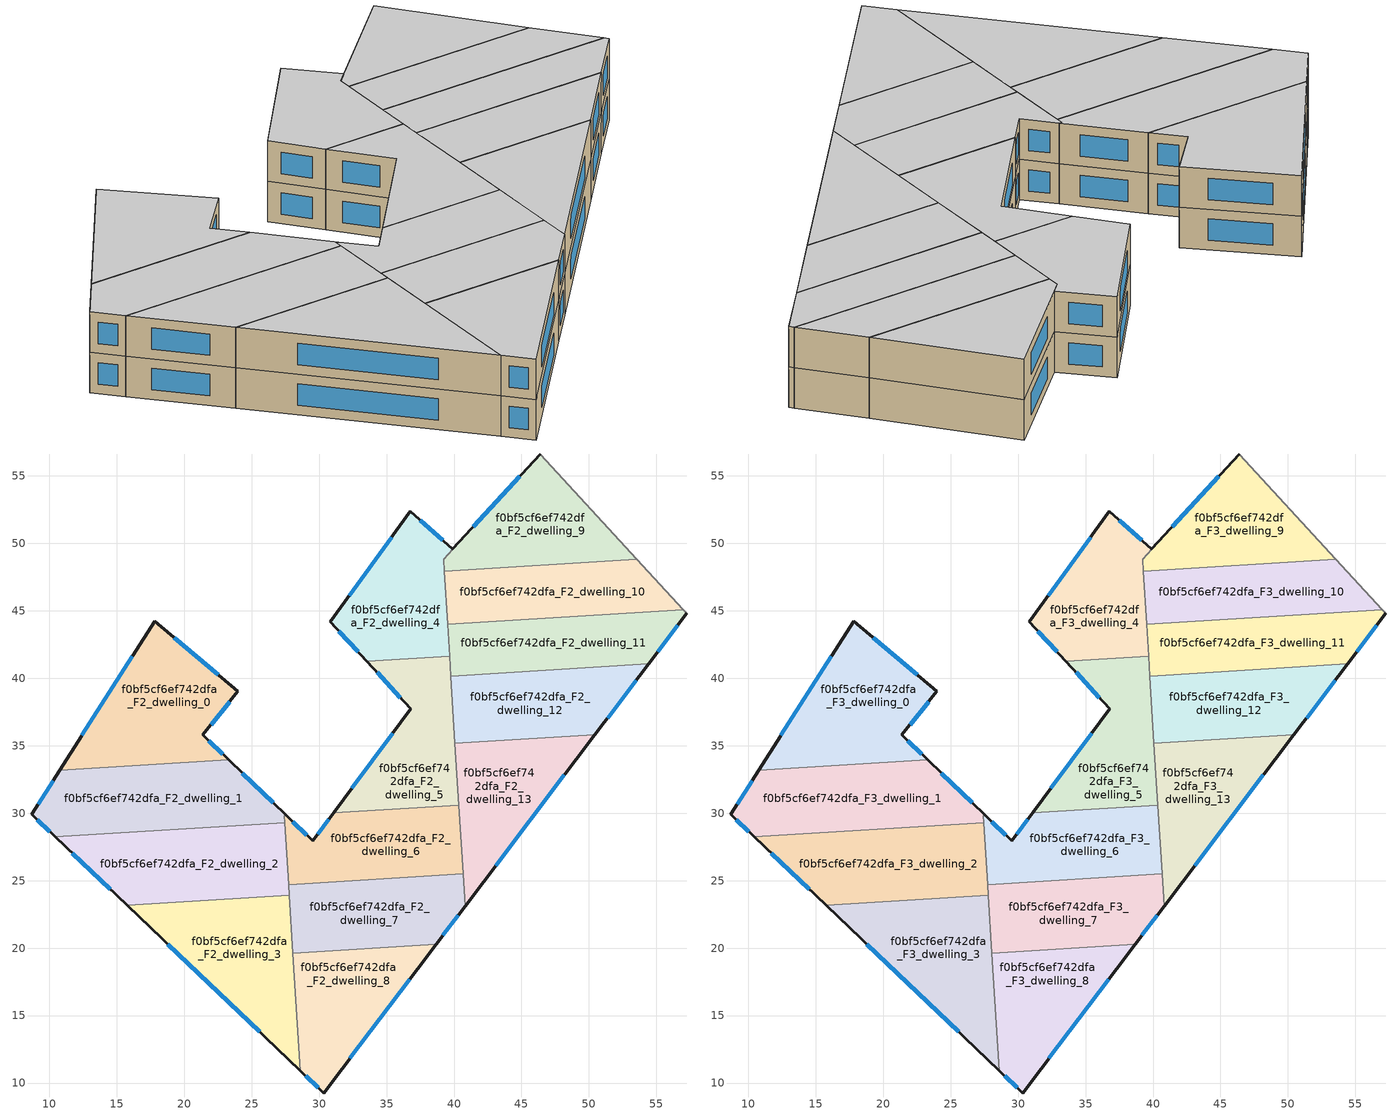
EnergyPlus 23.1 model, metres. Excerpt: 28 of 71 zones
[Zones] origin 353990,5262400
f0bf5cf6ef742dfa_F2_dwelling_0
 floor to f0bf5cf6ef742dfa_F1_dwelling_0 (EU_floor_Construction): 23.99,39.02 21.39,35.79 23.3,33.95 10.78,33.17 17.8,44.22 z6
 wall outside (EU_wall_Construction): 23.3,33.95 21.39,35.79 23.99,39.02 17.8,44.22 10.78,33.17 z6:9
 wall to f0bf5cf6ef742dfa_F2_dwelling_1 (EU_wall_Construction): 10.78,33.17 23.3,33.95 z6:9
 window (EU_Window_Construction): 22.85,34.38 21.84,35.36 / 16.15,41.63 12.43,35.77 / 22.54,40.24 19.26,43 / 22,36.55 23.38,38.26 z6.7:8.3
f0bf5cf6ef742dfa_F2_dwelling_1
 floor to f0bf5cf6ef742dfa_F1_dwelling_1 (EU_floor_Construction): 27.6,29.81 27.43,29.8 27.46,29.3 10.45,28.24 8.7,29.91 10.78,33.17 23.3,33.95 z6
 wall outside (EU_wall_Construction): 10.78,33.17 8.7,29.91 10.45,28.24 / 27.6,29.81 23.3,33.95 z6:9
 wall to f0bf5cf6ef742dfa_F2_dwelling_6 (EU_wall_Construction): 27.46,29.3 27.43,29.8 27.6,29.81 z6:9
 wall to f0bf5cf6ef742dfa_F2_dwelling_2 (EU_wall_Construction): 10.45,28.24 27.46,29.3 z6:9
 window (EU_Window_Construction): 9.11,29.51 10.04,28.63 / 10.29,32.4 9.19,30.67 / 26.59,30.78 24.31,32.98 z6.7:8.3
f0bf5cf6ef742dfa_F2_dwelling_10
 floor to f0bf5cf6ef742dfa_F1_dwelling_10 (EU_floor_Construction): 53.56,48.83 57,45.09 39.52,44 39.28,47.94 z6
 wall to f0bf5cf6ef742dfa_F2_dwelling_9 (EU_wall_Construction): 53.56,48.83 39.28,47.94 z6:9
 wall adiabatic (EU_wall_Construction): 57,45.09 53.56,48.83 z6:9
 wall to f0bf5cf6ef742dfa_F2_dwelling_11 (EU_wall_Construction): 39.52,44 57,45.09 z6:9
 wall to f0bf5cf6ef742dfa_F2_dwelling_4 (EU_wall_Construction): 39.28,47.94 39.52,44 z6:9
f0bf5cf6ef742dfa_F2_dwelling_11
 floor to f0bf5cf6ef742dfa_F1_dwelling_11 (EU_floor_Construction): 57,45.09 57.25,44.81 54.43,41.08 39.76,40.17 39.52,44 z6
 wall outside (EU_wall_Construction): 54.43,41.08 57.25,44.81 z6:9
 wall adiabatic (EU_wall_Construction): 57.25,44.81 57,45.09 z6:9
 wall to f0bf5cf6ef742dfa_F2_dwelling_12 (EU_wall_Construction): 39.76,40.17 54.43,41.08 z6:9
 wall to f0bf5cf6ef742dfa_F2_dwelling_5 (EU_wall_Construction): 39.67,41.65 39.76,40.17 z6:9
 wall to f0bf5cf6ef742dfa_F2_dwelling_4 (EU_wall_Construction): 39.52,44 39.67,41.65 z6:9
 window (EU_Window_Construction): 55.09,41.95 56.59,43.93 z6.7:8.3
f0bf5cf6ef742dfa_F2_dwelling_12
 floor to f0bf5cf6ef742dfa_F1_dwelling_12 (EU_floor_Construction): 54.43,41.08 50.44,35.82 40.07,35.17 39.76,40.17 z6
 wall outside (EU_wall_Construction): 50.44,35.82 54.43,41.08 z6:9
 wall to f0bf5cf6ef742dfa_F2_dwelling_13 (EU_wall_Construction): 40.07,35.17 50.44,35.82 z6:9
 wall to f0bf5cf6ef742dfa_F2_dwelling_5 (EU_wall_Construction): 39.76,40.17 40.07,35.17 z6:9
 window (EU_Window_Construction): 51.38,37.05 53.49,39.84 z6.7:8.3
f0bf5cf6ef742dfa_F2_dwelling_13
 floor to f0bf5cf6ef742dfa_F1_dwelling_13 (EU_floor_Construction): 50.44,35.82 40.82,23.11 40.07,35.17 z6
 wall outside (EU_wall_Construction): 40.82,23.11 50.44,35.82 z6:9
 wall to f0bf5cf6ef742dfa_F2_dwelling_6 (EU_wall_Construction): 40.36,30.6 40.67,25.5 z6:9
 wall to f0bf5cf6ef742dfa_F2_dwelling_7 (EU_wall_Construction): 40.67,25.5 40.82,23.11 z6:9
 wall to f0bf5cf6ef742dfa_F2_dwelling_5 (EU_wall_Construction): 40.07,35.17 40.36,30.6 z6:9
 window (EU_Window_Construction): 43.08,26.1 48.18,32.83 z6.7:8.3
f0bf5cf6ef742dfa_F2_dwelling_2
 floor to f0bf5cf6ef742dfa_F1_dwelling_2 (EU_floor_Construction): 27.46,29.3 27.79,23.91 15.76,23.16 10.45,28.24 z6
 wall outside (EU_wall_Construction): 10.45,28.24 15.76,23.16 z6:9
 wall to f0bf5cf6ef742dfa_F2_dwelling_3 (EU_wall_Construction): 15.76,23.16 27.79,23.91 z6:9
 wall to f0bf5cf6ef742dfa_F2_dwelling_7 (EU_wall_Construction): 27.79,23.91 27.74,24.69 z6:9
 wall to f0bf5cf6ef742dfa_F2_dwelling_6 (EU_wall_Construction): 27.74,24.69 27.46,29.3 z6:9
 window (EU_Window_Construction): 11.7,27.05 14.52,24.36 z6.7:8.3
f0bf5cf6ef742dfa_F2_dwelling_3
 floor to f0bf5cf6ef742dfa_F1_dwelling_3 (EU_floor_Construction): 27.79,23.91 28.6,10.91 15.76,23.16 z6
 wall outside (EU_wall_Construction): 15.76,23.16 28.6,10.91 z6:9
 wall to f0bf5cf6ef742dfa_F2_dwelling_8 (EU_wall_Construction): 28.6,10.91 28.06,19.62 z6:9
 wall to f0bf5cf6ef742dfa_F2_dwelling_7 (EU_wall_Construction): 28.06,19.62 27.79,23.91 z6:9
 window (EU_Window_Construction): 18.78,20.29 25.59,13.79 z6.7:8.3
f0bf5cf6ef742dfa_F2_dwelling_4
 floor to f0bf5cf6ef742dfa_F1_dwelling_4 (EU_floor_Construction): 39.91,49.58 39.22,48.83 39.67,41.65 33.53,41.26 30.83,44.19 36.77,52.37 z6
 wall outside (EU_wall_Construction): 39.91,49.58 36.77,52.37 30.83,44.19 33.53,41.26 z6:9
 wall to f0bf5cf6ef742dfa_F2_dwelling_5 (EU_wall_Construction): 33.53,41.26 39.67,41.65 z6:9
 wall to f0bf5cf6ef742dfa_F2_dwelling_9 (EU_wall_Construction): 39.22,48.83 39.91,49.58 / 39.28,47.94 39.23,48.83 z6:9
 window (EU_Window_Construction): 31.47,43.5 32.9,41.95 / 35.38,50.45 32.23,46.11 / 39.17,50.23 37.51,51.71 z6.7:8.3
f0bf5cf6ef742dfa_F2_dwelling_5
 floor to f0bf5cf6ef742dfa_F1_dwelling_5 (EU_floor_Construction): 39.67,41.65 40.35,30.6 31.09,30.03 36.79,37.73 33.53,41.26 z6
 wall outside (EU_wall_Construction): 33.53,41.26 36.79,37.73 31.09,30.03 z6:9
 wall to f0bf5cf6ef742dfa_F2_dwelling_6 (EU_wall_Construction): 31.09,30.03 40.35,30.6 z6:9
 window (EU_Window_Construction): 35.45,35.92 32.43,31.84 / 34.3,40.44 36.03,38.56 z6.7:8.3
f0bf5cf6ef742dfa_F2_dwelling_6
 floor to f0bf5cf6ef742dfa_F1_dwelling_6 (EU_floor_Construction): 40.35,30.6 40.67,25.5 27.74,24.69 27.43,29.8 27.6,29.81 29.54,27.94 31.09,30.03 z6
 wall outside (EU_wall_Construction): 31.09,30.03 29.54,27.94 27.6,29.81 z6:9
 wall to f0bf5cf6ef742dfa_F2_dwelling_7 (EU_wall_Construction): 27.74,24.69 40.67,25.5 z6:9
 window (EU_Window_Construction): 30.73,29.54 29.91,28.43 / 29.09,28.38 28.06,29.37 z6.7:8.3
f0bf5cf6ef742dfa_F2_dwelling_7
 floor to f0bf5cf6ef742dfa_F1_dwelling_7 (EU_floor_Construction): 40.67,25.5 40.82,23.11 38.67,20.28 28.06,19.62 27.74,24.69 z6
 wall outside (EU_wall_Construction): 38.67,20.28 40.82,23.11 z6:9
 wall to f0bf5cf6ef742dfa_F2_dwelling_8 (EU_wall_Construction): 28.06,19.62 38.67,20.28 z6:9
 window (EU_Window_Construction): 39.18,20.94 40.32,22.45 z6.7:8.3
f0bf5cf6ef742dfa_F2_dwelling_8
 floor to f0bf5cf6ef742dfa_F1_dwelling_8 (EU_floor_Construction): 38.67,20.28 30.33,9.26 28.6,10.91 28.06,19.62 z6
 wall outside (EU_wall_Construction): 28.6,10.91 30.33,9.26 38.67,20.28 z6:9
 window (EU_Window_Construction): 29.01,10.53 29.92,9.65 / 32.29,11.85 36.71,17.69 z6.7:8.3
f0bf5cf6ef742dfa_F2_dwelling_9
 floor to f0bf5cf6ef742dfa_F1_dwelling_9 (EU_floor_Construction): 46.4,56.62 53.56,48.83 39.28,47.94 39.22,48.83 39.91,49.58 z6
 wall outside (EU_wall_Construction): 46.4,56.62 39.91,49.58 z6:9
 wall adiabatic (EU_wall_Construction): 53.56,48.83 46.4,56.62 z6:9
 window (EU_Window_Construction): 44.88,54.97 41.43,51.23 z6.7:8.3
f0bf5cf6ef742dfa_F3_dwelling_0
 floor to f0bf5cf6ef742dfa_F2_dwelling_0 (EU_floor_Construction): 23.99,39.02 21.39,35.79 23.3,33.95 10.78,33.17 17.8,44.22 z9
 wall outside (EU_wall_Construction): 23.3,33.95 21.39,35.79 23.99,39.02 17.8,44.22 10.78,33.17 z9:12
 wall to f0bf5cf6ef742dfa_F3_dwelling_1 (EU_wall_Construction): 10.78,33.17 23.3,33.95 z9:12
 window (EU_Window_Construction): 22.85,34.38 21.84,35.36 / 16.15,41.63 12.43,35.77 / 22.54,40.24 19.26,43 / 22,36.55 23.38,38.26 z9.7:11.3
 ceiling to f0bf5cf6ef742dfa_F4_dwelling_0 (EU_floor_Construction): 23.3,33.95 21.39,35.79 23.99,39.02 17.8,44.22 10.78,33.17 z12
f0bf5cf6ef742dfa_F3_dwelling_1
 floor to f0bf5cf6ef742dfa_F2_dwelling_1 (EU_floor_Construction): 27.6,29.81 27.43,29.8 27.46,29.3 10.45,28.24 8.7,29.91 10.78,33.17 23.3,33.95 z9
 wall outside (EU_wall_Construction): 10.78,33.17 8.7,29.91 10.45,28.24 / 27.6,29.81 23.3,33.95 z9:12
 wall to f0bf5cf6ef742dfa_F3_dwelling_6 (EU_wall_Construction): 27.46,29.3 27.43,29.8 27.6,29.81 z9:12
 wall to f0bf5cf6ef742dfa_F3_dwelling_2 (EU_wall_Construction): 10.45,28.24 27.46,29.3 z9:12
 window (EU_Window_Construction): 9.11,29.51 10.04,28.63 / 10.29,32.4 9.19,30.67 / 26.59,30.78 24.31,32.98 z9.7:11.3
 ceiling to f0bf5cf6ef742dfa_F4_dwelling_1 (EU_floor_Construction): 27.46,29.3 27.43,29.8 27.6,29.81 23.3,33.95 10.78,33.17 8.7,29.91 10.45,28.24 z12
f0bf5cf6ef742dfa_F3_dwelling_10
 floor to f0bf5cf6ef742dfa_F2_dwelling_10 (EU_floor_Construction): 53.56,48.83 57,45.09 39.52,44 39.28,47.94 z9
 wall to f0bf5cf6ef742dfa_F3_dwelling_9 (EU_wall_Construction): 53.56,48.83 39.28,47.94 z9:12
 wall adiabatic (EU_wall_Construction): 57,45.09 53.56,48.83 z9:12
 wall to f0bf5cf6ef742dfa_F3_dwelling_11 (EU_wall_Construction): 39.52,44 57,45.09 z9:12
 wall to f0bf5cf6ef742dfa_F3_dwelling_4 (EU_wall_Construction): 39.28,47.94 39.52,44 z9:12
 ceiling to f0bf5cf6ef742dfa_F4_dwelling_10 (EU_floor_Construction): 57,45.09 53.56,48.83 39.28,47.94 39.52,44 z12
f0bf5cf6ef742dfa_F3_dwelling_11
 floor to f0bf5cf6ef742dfa_F2_dwelling_11 (EU_floor_Construction): 57,45.09 57.25,44.81 54.43,41.08 39.76,40.17 39.52,44 z9
 wall outside (EU_wall_Construction): 54.43,41.08 57.25,44.81 z9:12
 wall adiabatic (EU_wall_Construction): 57.25,44.81 57,45.09 z9:12
 wall to f0bf5cf6ef742dfa_F3_dwelling_12 (EU_wall_Construction): 39.76,40.17 54.43,41.08 z9:12
 wall to f0bf5cf6ef742dfa_F3_dwelling_5 (EU_wall_Construction): 39.67,41.65 39.76,40.17 z9:12
 wall to f0bf5cf6ef742dfa_F3_dwelling_4 (EU_wall_Construction): 39.52,44 39.67,41.65 z9:12
 window (EU_Window_Construction): 55.09,41.95 56.59,43.93 z9.7:11.3
 ceiling to f0bf5cf6ef742dfa_F4_dwelling_11 (EU_floor_Construction): 54.43,41.08 57.25,44.81 57,45.09 39.52,44 39.76,40.17 z12
f0bf5cf6ef742dfa_F3_dwelling_12
 floor to f0bf5cf6ef742dfa_F2_dwelling_12 (EU_floor_Construction): 54.43,41.08 50.44,35.82 40.07,35.17 39.76,40.17 z9
 wall outside (EU_wall_Construction): 50.44,35.82 54.43,41.08 z9:12
 wall to f0bf5cf6ef742dfa_F3_dwelling_13 (EU_wall_Construction): 40.07,35.17 50.44,35.82 z9:12
 wall to f0bf5cf6ef742dfa_F3_dwelling_5 (EU_wall_Construction): 39.76,40.17 40.07,35.17 z9:12
 window (EU_Window_Construction): 51.38,37.05 53.49,39.84 z9.7:11.3
 ceiling to f0bf5cf6ef742dfa_F4_dwelling_12 (EU_floor_Construction): 50.44,35.82 54.43,41.08 39.76,40.17 40.07,35.17 z12
f0bf5cf6ef742dfa_F3_dwelling_13
 floor to f0bf5cf6ef742dfa_F2_dwelling_13 (EU_floor_Construction): 50.44,35.82 40.82,23.11 40.07,35.17 z9
 wall outside (EU_wall_Construction): 40.82,23.11 50.44,35.82 z9:12
 wall to f0bf5cf6ef742dfa_F3_dwelling_6 (EU_wall_Construction): 40.36,30.6 40.67,25.5 z9:12
 wall to f0bf5cf6ef742dfa_F3_dwelling_7 (EU_wall_Construction): 40.67,25.5 40.82,23.11 z9:12
 wall to f0bf5cf6ef742dfa_F3_dwelling_5 (EU_wall_Construction): 40.07,35.17 40.36,30.6 z9:12
 window (EU_Window_Construction): 43.08,26.1 48.18,32.83 z9.7:11.3
 ceiling to f0bf5cf6ef742dfa_F4_dwelling_13 (EU_floor_Construction): 40.82,23.11 50.44,35.82 40.07,35.17 z12
f0bf5cf6ef742dfa_F3_dwelling_2
 floor to f0bf5cf6ef742dfa_F2_dwelling_2 (EU_floor_Construction): 27.46,29.3 27.79,23.91 15.76,23.16 10.45,28.24 z9
 wall outside (EU_wall_Construction): 10.45,28.24 15.76,23.16 z9:12
 wall to f0bf5cf6ef742dfa_F3_dwelling_3 (EU_wall_Construction): 15.76,23.16 27.79,23.91 z9:12
 wall to f0bf5cf6ef742dfa_F3_dwelling_7 (EU_wall_Construction): 27.79,23.91 27.74,24.69 z9:12
 wall to f0bf5cf6ef742dfa_F3_dwelling_6 (EU_wall_Construction): 27.74,24.69 27.46,29.3 z9:12
 window (EU_Window_Construction): 11.7,27.05 14.52,24.36 z9.7:11.3
 ceiling to f0bf5cf6ef742dfa_F4_dwelling_2 (EU_floor_Construction): 27.79,23.91 27.46,29.3 10.45,28.24 15.76,23.16 z12
f0bf5cf6ef742dfa_F3_dwelling_3
 floor to f0bf5cf6ef742dfa_F2_dwelling_3 (EU_floor_Construction): 27.79,23.91 28.6,10.91 15.76,23.16 z9
 wall outside (EU_wall_Construction): 15.76,23.16 28.6,10.91 z9:12
 wall to f0bf5cf6ef742dfa_F3_dwelling_8 (EU_wall_Construction): 28.6,10.91 28.06,19.62 z9:12
 wall to f0bf5cf6ef742dfa_F3_dwelling_7 (EU_wall_Construction): 28.06,19.62 27.79,23.91 z9:12
 window (EU_Window_Construction): 18.78,20.29 25.59,13.79 z9.7:11.3
 ceiling to f0bf5cf6ef742dfa_F4_dwelling_3 (EU_floor_Construction): 28.6,10.91 27.79,23.91 15.76,23.16 z12
f0bf5cf6ef742dfa_F3_dwelling_4
 floor to f0bf5cf6ef742dfa_F2_dwelling_4 (EU_floor_Construction): 39.91,49.58 39.22,48.83 39.67,41.65 33.53,41.26 30.83,44.19 36.77,52.37 z9
 wall outside (EU_wall_Construction): 39.91,49.58 36.77,52.37 30.83,44.19 33.53,41.26 z9:12
 wall to f0bf5cf6ef742dfa_F3_dwelling_5 (EU_wall_Construction): 33.53,41.26 39.67,41.65 z9:12
 wall to f0bf5cf6ef742dfa_F3_dwelling_9 (EU_wall_Construction): 39.22,48.83 39.91,49.58 / 39.28,47.94 39.23,48.83 z9:12
 window (EU_Window_Construction): 31.47,43.5 32.9,41.95 / 35.38,50.45 32.23,46.11 / 39.17,50.23 37.51,51.71 z9.7:11.3
 ceiling to f0bf5cf6ef742dfa_F4_dwelling_4 (EU_floor_Construction): 39.67,41.65 39.22,48.83 39.91,49.58 36.77,52.37 30.83,44.19 33.53,41.26 z12
f0bf5cf6ef742dfa_F3_dwelling_5
 floor to f0bf5cf6ef742dfa_F2_dwelling_5 (EU_floor_Construction): 39.67,41.65 40.35,30.6 31.09,30.03 36.79,37.73 33.53,41.26 z9
 wall outside (EU_wall_Construction): 33.53,41.26 36.79,37.73 31.09,30.03 z9:12
 wall to f0bf5cf6ef742dfa_F3_dwelling_6 (EU_wall_Construction): 31.09,30.03 40.35,30.6 z9:12
 window (EU_Window_Construction): 35.45,35.92 32.43,31.84 / 34.3,40.44 36.03,38.56 z9.7:11.3
 ceiling to f0bf5cf6ef742dfa_F4_dwelling_5 (EU_floor_Construction): 40.35,30.6 39.67,41.65 33.53,41.26 36.79,37.73 31.09,30.03 z12
f0bf5cf6ef742dfa_F3_dwelling_6
 floor to f0bf5cf6ef742dfa_F2_dwelling_6 (EU_floor_Construction): 40.35,30.6 40.67,25.5 27.74,24.69 27.43,29.8 27.6,29.81 29.54,27.94 31.09,30.03 z9
 wall outside (EU_wall_Construction): 31.09,30.03 29.54,27.94 27.6,29.81 z9:12
 wall to f0bf5cf6ef742dfa_F3_dwelling_7 (EU_wall_Construction): 27.74,24.69 40.67,25.5 z9:12
 window (EU_Window_Construction): 30.73,29.54 29.91,28.43 / 29.09,28.38 28.06,29.37 z9.7:11.3
 ceiling to f0bf5cf6ef742dfa_F4_dwelling_6 (EU_floor_Construction): 40.67,25.5 40.35,30.6 31.09,30.03 29.54,27.94 27.6,29.81 27.43,29.8 27.74,24.69 z12
f0bf5cf6ef742dfa_F3_dwelling_7
 floor to f0bf5cf6ef742dfa_F2_dwelling_7 (EU_floor_Construction): 40.67,25.5 40.82,23.11 38.67,20.28 28.06,19.62 27.74,24.69 z9
 wall outside (EU_wall_Construction): 38.67,20.28 40.82,23.11 z9:12
 wall to f0bf5cf6ef742dfa_F3_dwelling_8 (EU_wall_Construction): 28.06,19.62 38.67,20.28 z9:12
 window (EU_Window_Construction): 39.18,20.94 40.32,22.45 z9.7:11.3
 ceiling to f0bf5cf6ef742dfa_F4_dwelling_7 (EU_floor_Construction): 38.67,20.28 40.82,23.11 40.67,25.5 27.74,24.69 28.06,19.62 z12
f0bf5cf6ef742dfa_F3_dwelling_8
 floor to f0bf5cf6ef742dfa_F2_dwelling_8 (EU_floor_Construction): 38.67,20.28 30.33,9.26 28.6,10.91 28.06,19.62 z9
 wall outside (EU_wall_Construction): 28.6,10.91 30.33,9.26 38.67,20.28 z9:12
 window (EU_Window_Construction): 29.01,10.53 29.92,9.65 / 32.29,11.85 36.71,17.69 z9.7:11.3
 ceiling to f0bf5cf6ef742dfa_F4_dwelling_8 (EU_floor_Construction): 30.33,9.26 38.67,20.28 28.06,19.62 28.6,10.91 z12
f0bf5cf6ef742dfa_F3_dwelling_9
 floor to f0bf5cf6ef742dfa_F2_dwelling_9 (EU_floor_Construction): 46.4,56.62 53.56,48.83 39.28,47.94 39.22,48.83 39.91,49.58 z9
 wall outside (EU_wall_Construction): 46.4,56.62 39.91,49.58 z9:12
 wall adiabatic (EU_wall_Construction): 53.56,48.83 46.4,56.62 z9:12
 window (EU_Window_Construction): 44.88,54.97 41.43,51.23 z9.7:11.3
 ceiling to f0bf5cf6ef742dfa_F4_dwelling_9 (EU_floor_Construction): 53.56,48.83 46.4,56.62 39.91,49.58 39.22,48.83 39.28,47.94 z12
[Building]
EU S2 Campaign: North Axis=0; Terrain=City; Solar Distribution=FullExterior
[Site:Location]
Budapest.Ferenc.Liszt.Intl.AP: Latitude=47.437; Longitude=19.256; Time Zone=1; Elevation=185
[SizingPeriod:WeatherFileDays]
AnnualSizingPeriod: Begin Month=1; Begin Day of Month=1; End Month=12; End Day of Month=31; Day of Week for Start Day=Monday; Use Weather File Daylight Saving Period=No; Use Weather File Rain and Snow Indicators=No
[MATERIAL]
EU_InternalMass_Material: Roughness=MediumRough; Thickness=0.1; Conductivity=1; Density=1800; Specific Heat=900; Thermal Absorptance=0.9; Solar Absorptance=0.7; Visible Absorptance=0.7
[MATERIAL:NOMASS] Roughness=MediumRough; Thermal Absorptance=0.9; Solar Absorptance=0.7; Visible Absorptance=0.7
Name | Thermal Resistance
EU_wall_NoMass | 0.832559
EU_floor_NoMass | 0.872794
[WINDOWMATERIAL:SIMPLEGLAZINGSYSTEM]
EU_Window_SimpleGlazing: UFactor=2.79869; Solar Heat Gain Coefficient=0.75; Visible Transmittance=0.75
[CONSTRUCTION]
EU_wall_Construction: EU_wall_NoMass
EU_floor_Construction: EU_floor_NoMass
EU_Window_Construction: EU_Window_SimpleGlazing
EU_InternalMass_Construction: EU_InternalMass_Material
[ZONE] Type=1; Multiplier=1; Ceiling Height=autocalculate; Floor Area=autocalculate; Part of Total Floor Area=Yes
Name | Volume
f0bf5cf6ef742dfa_F2_dwelling_0; f0bf5cf6ef742dfa_F3_dwelling_0 | 235.431
f0bf5cf6ef742dfa_F2_dwelling_1; f0bf5cf6ef742dfa_F3_dwelling_1 | 235.449
f0bf5cf6ef742dfa_F2_dwelling_10; f0bf5cf6ef742dfa_F3_dwelling_10 | 188.327
f0bf5cf6ef742dfa_F2_dwelling_11; f0bf5cf6ef742dfa_F3_dwelling_11; f0bf5cf6ef742dfa_F2_dwelling_12; f0bf5cf6ef742dfa_F3_dwelling_12 | 188.334
f0bf5cf6ef742dfa_F2_dwelling_13; f0bf5cf6ef742dfa_F3_dwelling_13 | 188.339
f0bf5cf6ef742dfa_F2_dwelling_2; f0bf5cf6ef742dfa_F3_dwelling_2 | 235.415
f0bf5cf6ef742dfa_F2_dwelling_3; f0bf5cf6ef742dfa_F3_dwelling_3 | 235.416
f0bf5cf6ef742dfa_F2_dwelling_4; f0bf5cf6ef742dfa_F3_dwelling_4 | 189.908
f0bf5cf6ef742dfa_F2_dwelling_5; f0bf5cf6ef742dfa_F3_dwelling_5 | 188.262
f0bf5cf6ef742dfa_F2_dwelling_6; f0bf5cf6ef742dfa_F3_dwelling_6 | 188.343
f0bf5cf6ef742dfa_F2_dwelling_7; f0bf5cf6ef742dfa_F3_dwelling_7 | 188.362
f0bf5cf6ef742dfa_F2_dwelling_8; f0bf5cf6ef742dfa_F3_dwelling_8 | 188.331
f0bf5cf6ef742dfa_F2_dwelling_9; f0bf5cf6ef742dfa_F3_dwelling_9 | 186.772
[INTERNALMASS] Construction=EU_InternalMass_Construction
Name | Zone or ZoneList | Surface Area
f0bf5cf6ef742dfa_F2_dwelling_0_EU_InternalMass | f0bf5cf6ef742dfa_F2_dwelling_0 | 78.477
f0bf5cf6ef742dfa_F2_dwelling_1_EU_InternalMass | f0bf5cf6ef742dfa_F2_dwelling_1 | 78.4831
f0bf5cf6ef742dfa_F2_dwelling_2_EU_InternalMass | f0bf5cf6ef742dfa_F2_dwelling_2 | 78.4717
f0bf5cf6ef742dfa_F2_dwelling_3_EU_InternalMass | f0bf5cf6ef742dfa_F2_dwelling_3 | 78.4722
f0bf5cf6ef742dfa_F2_dwelling_4_EU_InternalMass | f0bf5cf6ef742dfa_F2_dwelling_4 | 63.3049
f0bf5cf6ef742dfa_F2_dwelling_5_EU_InternalMass | f0bf5cf6ef742dfa_F2_dwelling_5 | 62.76
f0bf5cf6ef742dfa_F2_dwelling_6_EU_InternalMass | f0bf5cf6ef742dfa_F2_dwelling_6 | 62.7789
f0bf5cf6ef742dfa_F2_dwelling_7_EU_InternalMass | f0bf5cf6ef742dfa_F2_dwelling_7 | 62.7874
f0bf5cf6ef742dfa_F2_dwelling_8_EU_InternalMass | f0bf5cf6ef742dfa_F2_dwelling_8 | 62.777
f0bf5cf6ef742dfa_F2_dwelling_9_EU_InternalMass | f0bf5cf6ef742dfa_F2_dwelling_9 | 62.2561
f0bf5cf6ef742dfa_F2_dwelling_10_EU_InternalMass | f0bf5cf6ef742dfa_F2_dwelling_10 | 62.7756
f0bf5cf6ef742dfa_F2_dwelling_11_EU_InternalMass | f0bf5cf6ef742dfa_F2_dwelling_11 | 62.7779
f0bf5cf6ef742dfa_F2_dwelling_12_EU_InternalMass | f0bf5cf6ef742dfa_F2_dwelling_12 | 62.7779
f0bf5cf6ef742dfa_F2_dwelling_13_EU_InternalMass | f0bf5cf6ef742dfa_F2_dwelling_13 | 62.7798
f0bf5cf6ef742dfa_F3_dwelling_0_EU_InternalMass | f0bf5cf6ef742dfa_F3_dwelling_0 | 78.477
f0bf5cf6ef742dfa_F3_dwelling_1_EU_InternalMass | f0bf5cf6ef742dfa_F3_dwelling_1 | 78.4831
f0bf5cf6ef742dfa_F3_dwelling_2_EU_InternalMass | f0bf5cf6ef742dfa_F3_dwelling_2 | 78.4717
f0bf5cf6ef742dfa_F3_dwelling_3_EU_InternalMass | f0bf5cf6ef742dfa_F3_dwelling_3 | 78.4722
f0bf5cf6ef742dfa_F3_dwelling_4_EU_InternalMass | f0bf5cf6ef742dfa_F3_dwelling_4 | 63.3049
f0bf5cf6ef742dfa_F3_dwelling_5_EU_InternalMass | f0bf5cf6ef742dfa_F3_dwelling_5 | 62.76
f0bf5cf6ef742dfa_F3_dwelling_6_EU_InternalMass | f0bf5cf6ef742dfa_F3_dwelling_6 | 62.7789
f0bf5cf6ef742dfa_F3_dwelling_7_EU_InternalMass | f0bf5cf6ef742dfa_F3_dwelling_7 | 62.7874
f0bf5cf6ef742dfa_F3_dwelling_8_EU_InternalMass | f0bf5cf6ef742dfa_F3_dwelling_8 | 62.777
f0bf5cf6ef742dfa_F3_dwelling_9_EU_InternalMass | f0bf5cf6ef742dfa_F3_dwelling_9 | 62.2561
f0bf5cf6ef742dfa_F3_dwelling_10_EU_InternalMass | f0bf5cf6ef742dfa_F3_dwelling_10 | 62.7756
f0bf5cf6ef742dfa_F3_dwelling_11_EU_InternalMass | f0bf5cf6ef742dfa_F3_dwelling_11 | 62.7779
f0bf5cf6ef742dfa_F3_dwelling_12_EU_InternalMass | f0bf5cf6ef742dfa_F3_dwelling_12 | 62.7779
f0bf5cf6ef742dfa_F3_dwelling_13_EU_InternalMass | f0bf5cf6ef742dfa_F3_dwelling_13 | 62.7798
[OTHEREQUIPMENT] Fuel Type=Electricity; Design Level Calculation Method=Watts/Area; Power per Zone Floor Area=1; Fraction Latent=0; Fraction Radiant=0; Fraction Lost=0; Carbon Dioxide Generation Rate=0; EndUse Subcategory=EU_Step8_InternalGains
Name | Zone or ZoneList or Space or SpaceList | Schedule
EU_Step8_InternalGain_f0bf5cf6ef742dfa_F2_dwelling_0_f000 | f0bf5cf6ef742dfa_F2_dwelling_0 | EU_Step8_GainSchedule_f0bf5cf6ef742dfa_F2_dwelling_0_f000
EU_Step8_InternalGain_f0bf5cf6ef742dfa_F2_dwelling_1_f000 | f0bf5cf6ef742dfa_F2_dwelling_1 | EU_Step8_GainSchedule_f0bf5cf6ef742dfa_F2_dwelling_1_f000
EU_Step8_InternalGain_f0bf5cf6ef742dfa_F2_dwelling_2_f000 | f0bf5cf6ef742dfa_F2_dwelling_2 | EU_Step8_GainSchedule_f0bf5cf6ef742dfa_F2_dwelling_2_f000
EU_Step8_InternalGain_f0bf5cf6ef742dfa_F2_dwelling_3_f000 | f0bf5cf6ef742dfa_F2_dwelling_3 | EU_Step8_GainSchedule_f0bf5cf6ef742dfa_F2_dwelling_3_f000
EU_Step8_InternalGain_f0bf5cf6ef742dfa_F2_dwelling_4_f000 | f0bf5cf6ef742dfa_F2_dwelling_4 | EU_Step8_GainSchedule_f0bf5cf6ef742dfa_F2_dwelling_4_f000
EU_Step8_InternalGain_f0bf5cf6ef742dfa_F2_dwelling_5_f000 | f0bf5cf6ef742dfa_F2_dwelling_5 | EU_Step8_GainSchedule_f0bf5cf6ef742dfa_F2_dwelling_5_f000
EU_Step8_InternalGain_f0bf5cf6ef742dfa_F2_dwelling_6_f000 | f0bf5cf6ef742dfa_F2_dwelling_6 | EU_Step8_GainSchedule_f0bf5cf6ef742dfa_F2_dwelling_6_f000
EU_Step8_InternalGain_f0bf5cf6ef742dfa_F2_dwelling_7_f000 | f0bf5cf6ef742dfa_F2_dwelling_7 | EU_Step8_GainSchedule_f0bf5cf6ef742dfa_F2_dwelling_7_f000
EU_Step8_InternalGain_f0bf5cf6ef742dfa_F2_dwelling_8_f000 | f0bf5cf6ef742dfa_F2_dwelling_8 | EU_Step8_GainSchedule_f0bf5cf6ef742dfa_F2_dwelling_8_f000
EU_Step8_InternalGain_f0bf5cf6ef742dfa_F2_dwelling_9_f000 | f0bf5cf6ef742dfa_F2_dwelling_9 | EU_Step8_GainSchedule_f0bf5cf6ef742dfa_F2_dwelling_9_f000
EU_Step8_InternalGain_f0bf5cf6ef742dfa_F2_dwelling_10_f000 | f0bf5cf6ef742dfa_F2_dwelling_10 | EU_Step8_GainSchedule_f0bf5cf6ef742dfa_F2_dwelling_10_f000
EU_Step8_InternalGain_f0bf5cf6ef742dfa_F2_dwelling_11_f000 | f0bf5cf6ef742dfa_F2_dwelling_11 | EU_Step8_GainSchedule_f0bf5cf6ef742dfa_F2_dwelling_11_f000
EU_Step8_InternalGain_f0bf5cf6ef742dfa_F2_dwelling_12_f000 | f0bf5cf6ef742dfa_F2_dwelling_12 | EU_Step8_GainSchedule_f0bf5cf6ef742dfa_F2_dwelling_12_f000
EU_Step8_InternalGain_f0bf5cf6ef742dfa_F2_dwelling_13_f000 | f0bf5cf6ef742dfa_F2_dwelling_13 | EU_Step8_GainSchedule_f0bf5cf6ef742dfa_F2_dwelling_13_f000
EU_Step8_InternalGain_f0bf5cf6ef742dfa_F3_dwelling_0_f000 | f0bf5cf6ef742dfa_F3_dwelling_0 | EU_Step8_GainSchedule_f0bf5cf6ef742dfa_F3_dwelling_0_f000
EU_Step8_InternalGain_f0bf5cf6ef742dfa_F3_dwelling_1_f000 | f0bf5cf6ef742dfa_F3_dwelling_1 | EU_Step8_GainSchedule_f0bf5cf6ef742dfa_F3_dwelling_1_f000
EU_Step8_InternalGain_f0bf5cf6ef742dfa_F3_dwelling_2_f000 | f0bf5cf6ef742dfa_F3_dwelling_2 | EU_Step8_GainSchedule_f0bf5cf6ef742dfa_F3_dwelling_2_f000
EU_Step8_InternalGain_f0bf5cf6ef742dfa_F3_dwelling_3_f000 | f0bf5cf6ef742dfa_F3_dwelling_3 | EU_Step8_GainSchedule_f0bf5cf6ef742dfa_F3_dwelling_3_f000
EU_Step8_InternalGain_f0bf5cf6ef742dfa_F3_dwelling_4_f000 | f0bf5cf6ef742dfa_F3_dwelling_4 | EU_Step8_GainSchedule_f0bf5cf6ef742dfa_F3_dwelling_4_f000
EU_Step8_InternalGain_f0bf5cf6ef742dfa_F3_dwelling_5_f000 | f0bf5cf6ef742dfa_F3_dwelling_5 | EU_Step8_GainSchedule_f0bf5cf6ef742dfa_F3_dwelling_5_f000
EU_Step8_InternalGain_f0bf5cf6ef742dfa_F3_dwelling_6_f000 | f0bf5cf6ef742dfa_F3_dwelling_6 | EU_Step8_GainSchedule_f0bf5cf6ef742dfa_F3_dwelling_6_f000
EU_Step8_InternalGain_f0bf5cf6ef742dfa_F3_dwelling_7_f000 | f0bf5cf6ef742dfa_F3_dwelling_7 | EU_Step8_GainSchedule_f0bf5cf6ef742dfa_F3_dwelling_7_f000
EU_Step8_InternalGain_f0bf5cf6ef742dfa_F3_dwelling_8_f000 | f0bf5cf6ef742dfa_F3_dwelling_8 | EU_Step8_GainSchedule_f0bf5cf6ef742dfa_F3_dwelling_8_f000
EU_Step8_InternalGain_f0bf5cf6ef742dfa_F3_dwelling_9_f000 | f0bf5cf6ef742dfa_F3_dwelling_9 | EU_Step8_GainSchedule_f0bf5cf6ef742dfa_F3_dwelling_9_f000
EU_Step8_InternalGain_f0bf5cf6ef742dfa_F3_dwelling_10_f000 | f0bf5cf6ef742dfa_F3_dwelling_10 | EU_Step8_GainSchedule_f0bf5cf6ef742dfa_F3_dwelling_10_f000
EU_Step8_InternalGain_f0bf5cf6ef742dfa_F3_dwelling_11_f000 | f0bf5cf6ef742dfa_F3_dwelling_11 | EU_Step8_GainSchedule_f0bf5cf6ef742dfa_F3_dwelling_11_f000
EU_Step8_InternalGain_f0bf5cf6ef742dfa_F3_dwelling_12_f000 | f0bf5cf6ef742dfa_F3_dwelling_12 | EU_Step8_GainSchedule_f0bf5cf6ef742dfa_F3_dwelling_12_f000
EU_Step8_InternalGain_f0bf5cf6ef742dfa_F3_dwelling_13_f000 | f0bf5cf6ef742dfa_F3_dwelling_13 | EU_Step8_GainSchedule_f0bf5cf6ef742dfa_F3_dwelling_13_f000
[ZONEVENTILATION:DESIGNFLOWRATE] Schedule=EU_AlwaysOn; Design Flow Rate Calculation Method=AirChanges/Hour; Air Changes per Hour=0.475469; Ventilation Type=Natural; Fan Pressure Rise=0; Fan Total Efficiency=1; Constant Term Coefficient=1; Temperature Term Coefficient=0; Velocity Term Coefficient=0; Velocity Squared Term Coefficient=0; Minimum Indoor Temperature=-100; Maximum Indoor Temperature=100; Delta Temperature=-100; Minimum Outdoor Temperature=-100; Maximum Outdoor Temperature=100; Maximum Wind Speed=40
Name | Zone or ZoneList or Space or SpaceList
EU_ConstantAir_f0bf5cf6ef742dfa_F2_dwelling_0 | f0bf5cf6ef742dfa_F2_dwelling_0
EU_ConstantAir_f0bf5cf6ef742dfa_F2_dwelling_1 | f0bf5cf6ef742dfa_F2_dwelling_1
EU_ConstantAir_f0bf5cf6ef742dfa_F2_dwelling_2 | f0bf5cf6ef742dfa_F2_dwelling_2
EU_ConstantAir_f0bf5cf6ef742dfa_F2_dwelling_3 | f0bf5cf6ef742dfa_F2_dwelling_3
EU_ConstantAir_f0bf5cf6ef742dfa_F2_dwelling_4 | f0bf5cf6ef742dfa_F2_dwelling_4
EU_ConstantAir_f0bf5cf6ef742dfa_F2_dwelling_5 | f0bf5cf6ef742dfa_F2_dwelling_5
EU_ConstantAir_f0bf5cf6ef742dfa_F2_dwelling_6 | f0bf5cf6ef742dfa_F2_dwelling_6
EU_ConstantAir_f0bf5cf6ef742dfa_F2_dwelling_7 | f0bf5cf6ef742dfa_F2_dwelling_7
EU_ConstantAir_f0bf5cf6ef742dfa_F2_dwelling_8 | f0bf5cf6ef742dfa_F2_dwelling_8
EU_ConstantAir_f0bf5cf6ef742dfa_F2_dwelling_9 | f0bf5cf6ef742dfa_F2_dwelling_9
EU_ConstantAir_f0bf5cf6ef742dfa_F2_dwelling_10 | f0bf5cf6ef742dfa_F2_dwelling_10
EU_ConstantAir_f0bf5cf6ef742dfa_F2_dwelling_11 | f0bf5cf6ef742dfa_F2_dwelling_11
EU_ConstantAir_f0bf5cf6ef742dfa_F2_dwelling_12 | f0bf5cf6ef742dfa_F2_dwelling_12
EU_ConstantAir_f0bf5cf6ef742dfa_F2_dwelling_13 | f0bf5cf6ef742dfa_F2_dwelling_13
EU_ConstantAir_f0bf5cf6ef742dfa_F3_dwelling_0 | f0bf5cf6ef742dfa_F3_dwelling_0
EU_ConstantAir_f0bf5cf6ef742dfa_F3_dwelling_1 | f0bf5cf6ef742dfa_F3_dwelling_1
EU_ConstantAir_f0bf5cf6ef742dfa_F3_dwelling_2 | f0bf5cf6ef742dfa_F3_dwelling_2
EU_ConstantAir_f0bf5cf6ef742dfa_F3_dwelling_3 | f0bf5cf6ef742dfa_F3_dwelling_3
EU_ConstantAir_f0bf5cf6ef742dfa_F3_dwelling_4 | f0bf5cf6ef742dfa_F3_dwelling_4
EU_ConstantAir_f0bf5cf6ef742dfa_F3_dwelling_5 | f0bf5cf6ef742dfa_F3_dwelling_5
EU_ConstantAir_f0bf5cf6ef742dfa_F3_dwelling_6 | f0bf5cf6ef742dfa_F3_dwelling_6
EU_ConstantAir_f0bf5cf6ef742dfa_F3_dwelling_7 | f0bf5cf6ef742dfa_F3_dwelling_7
EU_ConstantAir_f0bf5cf6ef742dfa_F3_dwelling_8 | f0bf5cf6ef742dfa_F3_dwelling_8
EU_ConstantAir_f0bf5cf6ef742dfa_F3_dwelling_9 | f0bf5cf6ef742dfa_F3_dwelling_9
EU_ConstantAir_f0bf5cf6ef742dfa_F3_dwelling_10 | f0bf5cf6ef742dfa_F3_dwelling_10
EU_ConstantAir_f0bf5cf6ef742dfa_F3_dwelling_11 | f0bf5cf6ef742dfa_F3_dwelling_11
EU_ConstantAir_f0bf5cf6ef742dfa_F3_dwelling_12 | f0bf5cf6ef742dfa_F3_dwelling_12
EU_ConstantAir_f0bf5cf6ef742dfa_F3_dwelling_13 | f0bf5cf6ef742dfa_F3_dwelling_13
[HVACTEMPLATE:THERMOSTAT] Constant Heating Setpoint=20; Constant Cooling Setpoint=50
EU_HeatOnly_f0bf5cf6ef742dfa_F0_dwelling_0; EU_HeatOnly_f0bf5cf6ef742dfa_F0_dwelling_1; EU_HeatOnly_f0bf5cf6ef742dfa_F0_dwelling_2; EU_HeatOnly_f0bf5cf6ef742dfa_F0_dwelling_3; EU_HeatOnly_f0bf5cf6ef742dfa_F0_dwelling_4; EU_HeatOnly_f0bf5cf6ef742dfa_F0_dwelling_5; EU_HeatOnly_f0bf5cf6ef742dfa_F0_dwelling_6; EU_HeatOnly_f0bf5cf6ef742dfa_F0_dwelling_7; EU_HeatOnly_f0bf5cf6ef742dfa_F0_dwelling_8; EU_HeatOnly_f0bf5cf6ef742dfa_F0_dwelling_9; EU_HeatOnly_f0bf5cf6ef742dfa_F0_dwelling_10; EU_HeatOnly_f0bf5cf6ef742dfa_F0_dwelling_11; EU_HeatOnly_f0bf5cf6ef742dfa_F0_dwelling_12; EU_HeatOnly_f0bf5cf6ef742dfa_F0_dwelling_13; EU_HeatOnly_f0bf5cf6ef742dfa_F0_dwelling_14; EU_HeatOnly_f0bf5cf6ef742dfa_F1_dwelling_0; EU_HeatOnly_f0bf5cf6ef742dfa_F1_dwelling_1; EU_HeatOnly_f0bf5cf6ef742dfa_F1_dwelling_2; EU_HeatOnly_f0bf5cf6ef742dfa_F1_dwelling_3; EU_HeatOnly_f0bf5cf6ef742dfa_F1_dwelling_4; EU_HeatOnly_f0bf5cf6ef742dfa_F1_dwelling_5; EU_HeatOnly_f0bf5cf6ef742dfa_F1_dwelling_6; EU_HeatOnly_f0bf5cf6ef742dfa_F1_dwelling_7; EU_HeatOnly_f0bf5cf6ef742dfa_F1_dwelling_8; EU_HeatOnly_f0bf5cf6ef742dfa_F1_dwelling_9; EU_HeatOnly_f0bf5cf6ef742dfa_F1_dwelling_10; EU_HeatOnly_f0bf5cf6ef742dfa_F1_dwelling_11; EU_HeatOnly_f0bf5cf6ef742dfa_F1_dwelling_12; EU_HeatOnly_f0bf5cf6ef742dfa_F1_dwelling_13; EU_HeatOnly_f0bf5cf6ef742dfa_F2_dwelling_0; EU_HeatOnly_f0bf5cf6ef742dfa_F2_dwelling_1; EU_HeatOnly_f0bf5cf6ef742dfa_F2_dwelling_2; EU_HeatOnly_f0bf5cf6ef742dfa_F2_dwelling_3; EU_HeatOnly_f0bf5cf6ef742dfa_F2_dwelling_4; EU_HeatOnly_f0bf5cf6ef742dfa_F2_dwelling_5; EU_HeatOnly_f0bf5cf6ef742dfa_F2_dwelling_6; EU_HeatOnly_f0bf5cf6ef742dfa_F2_dwelling_7; EU_HeatOnly_f0bf5cf6ef742dfa_F2_dwelling_8; EU_HeatOnly_f0bf5cf6ef742dfa_F2_dwelling_9; EU_HeatOnly_f0bf5cf6ef742dfa_F2_dwelling_10; EU_HeatOnly_f0bf5cf6ef742dfa_F2_dwelling_11; EU_HeatOnly_f0bf5cf6ef742dfa_F2_dwelling_12; EU_HeatOnly_f0bf5cf6ef742dfa_F2_dwelling_13; EU_HeatOnly_f0bf5cf6ef742dfa_F3_dwelling_0; EU_HeatOnly_f0bf5cf6ef742dfa_F3_dwelling_1; EU_HeatOnly_f0bf5cf6ef742dfa_F3_dwelling_2; EU_HeatOnly_f0bf5cf6ef742dfa_F3_dwelling_3; EU_HeatOnly_f0bf5cf6ef742dfa_F3_dwelling_4; EU_HeatOnly_f0bf5cf6ef742dfa_F3_dwelling_5; EU_HeatOnly_f0bf5cf6ef742dfa_F3_dwelling_6; EU_HeatOnly_f0bf5cf6ef742dfa_F3_dwelling_7; EU_HeatOnly_f0bf5cf6ef742dfa_F3_dwelling_8; EU_HeatOnly_f0bf5cf6ef742dfa_F3_dwelling_9; EU_HeatOnly_f0bf5cf6ef742dfa_F3_dwelling_10; EU_HeatOnly_f0bf5cf6ef742dfa_F3_dwelling_11; EU_HeatOnly_f0bf5cf6ef742dfa_F3_dwelling_12; EU_HeatOnly_f0bf5cf6ef742dfa_F3_dwelling_13; EU_HeatOnly_f0bf5cf6ef742dfa_F4_dwelling_0; EU_HeatOnly_f0bf5cf6ef742dfa_F4_dwelling_1; EU_HeatOnly_f0bf5cf6ef742dfa_F4_dwelling_2; EU_HeatOnly_f0bf5cf6ef742dfa_F4_dwelling_3; EU_HeatOnly_f0bf5cf6ef742dfa_F4_dwelling_4; EU_HeatOnly_f0bf5cf6ef742dfa_F4_dwelling_5; EU_HeatOnly_f0bf5cf6ef742dfa_F4_dwelling_6; EU_HeatOnly_f0bf5cf6ef742dfa_F4_dwelling_7; EU_HeatOnly_f0bf5cf6ef742dfa_F4_dwelling_8; EU_HeatOnly_f0bf5cf6ef742dfa_F4_dwelling_9; EU_HeatOnly_f0bf5cf6ef742dfa_F4_dwelling_10; EU_HeatOnly_f0bf5cf6ef742dfa_F4_dwelling_11; EU_HeatOnly_f0bf5cf6ef742dfa_F4_dwelling_12; EU_HeatOnly_f0bf5cf6ef742dfa_F4_dwelling_13
[HVACTEMPLATE:ZONE:IDEALLOADSAIRSYSTEM] System Availability Schedule=EU_AlwaysOn; Maximum Heating Supply Air Temperature=50; Minimum Cooling Supply Air Temperature=13; Maximum Heating Supply Air Humidity Ratio=0.0156; Minimum Cooling Supply Air Humidity Ratio=0.0077; Heating Limit=NoLimit; Cooling Limit=NoLimit; Heating Availability Schedule=EU_AlwaysOn; Cooling Availability Schedule=EU_CoolingOff; Dehumidification Control Type=ConstantSensibleHeatRatio; Cooling Sensible Heat Ratio=0.7; Dehumidification Setpoint=60; Humidification Control Type=None; Humidification Setpoint=30; Outdoor Air Method=None; Outdoor Air Flow Rate per Person=0.00944; Outdoor Air Flow Rate per Zone Floor Area=0; Outdoor Air Flow Rate per Zone=0; Demand Controlled Ventilation Type=None; Outdoor Air Economizer Type=NoEconomizer; Heat Recovery Type=None; Sensible Heat Recovery Effectiveness=0.7; Latent Heat Recovery Effectiveness=0.65
Name | Template Thermostat
f0bf5cf6ef742dfa_F2_dwelling_0 | EU_HeatOnly_f0bf5cf6ef742dfa_F2_dwelling_0
f0bf5cf6ef742dfa_F2_dwelling_1 | EU_HeatOnly_f0bf5cf6ef742dfa_F2_dwelling_1
f0bf5cf6ef742dfa_F2_dwelling_2 | EU_HeatOnly_f0bf5cf6ef742dfa_F2_dwelling_2
f0bf5cf6ef742dfa_F2_dwelling_3 | EU_HeatOnly_f0bf5cf6ef742dfa_F2_dwelling_3
f0bf5cf6ef742dfa_F2_dwelling_4 | EU_HeatOnly_f0bf5cf6ef742dfa_F2_dwelling_4
f0bf5cf6ef742dfa_F2_dwelling_5 | EU_HeatOnly_f0bf5cf6ef742dfa_F2_dwelling_5
f0bf5cf6ef742dfa_F2_dwelling_6 | EU_HeatOnly_f0bf5cf6ef742dfa_F2_dwelling_6
f0bf5cf6ef742dfa_F2_dwelling_7 | EU_HeatOnly_f0bf5cf6ef742dfa_F2_dwelling_7
f0bf5cf6ef742dfa_F2_dwelling_8 | EU_HeatOnly_f0bf5cf6ef742dfa_F2_dwelling_8
f0bf5cf6ef742dfa_F2_dwelling_9 | EU_HeatOnly_f0bf5cf6ef742dfa_F2_dwelling_9
f0bf5cf6ef742dfa_F2_dwelling_10 | EU_HeatOnly_f0bf5cf6ef742dfa_F2_dwelling_10
f0bf5cf6ef742dfa_F2_dwelling_11 | EU_HeatOnly_f0bf5cf6ef742dfa_F2_dwelling_11
f0bf5cf6ef742dfa_F2_dwelling_12 | EU_HeatOnly_f0bf5cf6ef742dfa_F2_dwelling_12
f0bf5cf6ef742dfa_F2_dwelling_13 | EU_HeatOnly_f0bf5cf6ef742dfa_F2_dwelling_13
f0bf5cf6ef742dfa_F3_dwelling_0 | EU_HeatOnly_f0bf5cf6ef742dfa_F3_dwelling_0
f0bf5cf6ef742dfa_F3_dwelling_1 | EU_HeatOnly_f0bf5cf6ef742dfa_F3_dwelling_1
f0bf5cf6ef742dfa_F3_dwelling_2 | EU_HeatOnly_f0bf5cf6ef742dfa_F3_dwelling_2
f0bf5cf6ef742dfa_F3_dwelling_3 | EU_HeatOnly_f0bf5cf6ef742dfa_F3_dwelling_3
f0bf5cf6ef742dfa_F3_dwelling_4 | EU_HeatOnly_f0bf5cf6ef742dfa_F3_dwelling_4
f0bf5cf6ef742dfa_F3_dwelling_5 | EU_HeatOnly_f0bf5cf6ef742dfa_F3_dwelling_5
f0bf5cf6ef742dfa_F3_dwelling_6 | EU_HeatOnly_f0bf5cf6ef742dfa_F3_dwelling_6
f0bf5cf6ef742dfa_F3_dwelling_7 | EU_HeatOnly_f0bf5cf6ef742dfa_F3_dwelling_7
f0bf5cf6ef742dfa_F3_dwelling_8 | EU_HeatOnly_f0bf5cf6ef742dfa_F3_dwelling_8
f0bf5cf6ef742dfa_F3_dwelling_9 | EU_HeatOnly_f0bf5cf6ef742dfa_F3_dwelling_9
f0bf5cf6ef742dfa_F3_dwelling_10 | EU_HeatOnly_f0bf5cf6ef742dfa_F3_dwelling_10
f0bf5cf6ef742dfa_F3_dwelling_11 | EU_HeatOnly_f0bf5cf6ef742dfa_F3_dwelling_11
f0bf5cf6ef742dfa_F3_dwelling_12 | EU_HeatOnly_f0bf5cf6ef742dfa_F3_dwelling_12
f0bf5cf6ef742dfa_F3_dwelling_13 | EU_HeatOnly_f0bf5cf6ef742dfa_F3_dwelling_13
[SIZING:ZONE] Zone Cooling Design Supply Air Temperature Input Method=SupplyAirTemperature; Zone Cooling Design Supply Air Temperature=13; Zone Heating Design Supply Air Temperature Input Method=SupplyAirTemperature; Zone Heating Design Supply Air Temperature=50; Zone Cooling Design Supply Air Humidity Ratio=0.008; Zone Heating Design Supply Air Humidity Ratio=0.008; Cooling Design Air Flow Method=DesignDay; Cooling Design Air Flow Rate=0; Cooling Minimum Air Flow per Zone Floor Area=0.000762; Cooling Minimum Air Flow=0; Cooling Minimum Air Flow Fraction=0.2; Heating Design Air Flow Method=DesignDay; Heating Design Air Flow Rate=0; Heating Maximum Air Flow per Zone Floor Area=0.002032; Heating Maximum Air Flow=0.141576; Heating Maximum Air Flow Fraction=0.3; Account for Dedicated Outdoor Air System=No; Dedicated Outdoor Air System Control Strategy=NeutralSupplyAir; Dedicated Outdoor Air Low Setpoint Temperature for Design=autosize; Dedicated Outdoor Air High Setpoint Temperature for Design=autosize; Zone Load Sizing Method=Sensible Load Only No Latent Load; Zone Latent Cooling Design Supply Air Humidity Ratio Input Method=HumidityRatioDifference; Zone Cooling Design Supply Air Humidity Ratio Difference=0.005; Zone Latent Heating Design Supply Air Humidity Ratio Input Method=HumidityRatioDifference; Zone Humidification Design Supply Air Humidity Ratio Difference=0.005
f0bf5cf6ef742dfa_F2_dwelling_0; f0bf5cf6ef742dfa_F2_dwelling_1; f0bf5cf6ef742dfa_F2_dwelling_2; f0bf5cf6ef742dfa_F2_dwelling_3; f0bf5cf6ef742dfa_F2_dwelling_4; f0bf5cf6ef742dfa_F2_dwelling_5; f0bf5cf6ef742dfa_F2_dwelling_6; f0bf5cf6ef742dfa_F2_dwelling_7; f0bf5cf6ef742dfa_F2_dwelling_8; f0bf5cf6ef742dfa_F2_dwelling_9; f0bf5cf6ef742dfa_F2_dwelling_10; f0bf5cf6ef742dfa_F2_dwelling_11; f0bf5cf6ef742dfa_F2_dwelling_12; f0bf5cf6ef742dfa_F2_dwelling_13; f0bf5cf6ef742dfa_F3_dwelling_0; f0bf5cf6ef742dfa_F3_dwelling_1; f0bf5cf6ef742dfa_F3_dwelling_2; f0bf5cf6ef742dfa_F3_dwelling_3; f0bf5cf6ef742dfa_F3_dwelling_4; f0bf5cf6ef742dfa_F3_dwelling_5; f0bf5cf6ef742dfa_F3_dwelling_6; f0bf5cf6ef742dfa_F3_dwelling_7; f0bf5cf6ef742dfa_F3_dwelling_8; f0bf5cf6ef742dfa_F3_dwelling_9; f0bf5cf6ef742dfa_F3_dwelling_10; f0bf5cf6ef742dfa_F3_dwelling_11; f0bf5cf6ef742dfa_F3_dwelling_12; f0bf5cf6ef742dfa_F3_dwelling_13
[SCHEDULE:CONSTANT]
Name | Hourly Value
EU_AlwaysOn | 1
EU_CoolingOff | 0
[SCHEDULE:FILE] Column Number=1; Rows to Skip at Top=0; Number of Hours of Data=8760; Column Separator=Comma; Interpolate to Timestep=No; Minutes per Item=60; Adjust Schedule for Daylight Savings=Yes
Name | File
EU_Step8_GainSchedule_f0bf5cf6ef742dfa_F2_dwelling_0_f000 | ../../schedules/f0bf5cf6ef742dfa/f0bf5cf6ef742dfa_F2_dwelling_0_f000_gain.csv
EU_Step8_GainSchedule_f0bf5cf6ef742dfa_F2_dwelling_1_f000 | ../../schedules/f0bf5cf6ef742dfa/f0bf5cf6ef742dfa_F2_dwelling_1_f000_gain.csv
EU_Step8_GainSchedule_f0bf5cf6ef742dfa_F2_dwelling_2_f000 | ../../schedules/f0bf5cf6ef742dfa/f0bf5cf6ef742dfa_F2_dwelling_2_f000_gain.csv
EU_Step8_GainSchedule_f0bf5cf6ef742dfa_F2_dwelling_3_f000 | ../../schedules/f0bf5cf6ef742dfa/f0bf5cf6ef742dfa_F2_dwelling_3_f000_gain.csv
EU_Step8_GainSchedule_f0bf5cf6ef742dfa_F2_dwelling_4_f000 | ../../schedules/f0bf5cf6ef742dfa/f0bf5cf6ef742dfa_F2_dwelling_4_f000_gain.csv
EU_Step8_GainSchedule_f0bf5cf6ef742dfa_F2_dwelling_5_f000 | ../../schedules/f0bf5cf6ef742dfa/f0bf5cf6ef742dfa_F2_dwelling_5_f000_gain.csv
EU_Step8_GainSchedule_f0bf5cf6ef742dfa_F2_dwelling_6_f000 | ../../schedules/f0bf5cf6ef742dfa/f0bf5cf6ef742dfa_F2_dwelling_6_f000_gain.csv
EU_Step8_GainSchedule_f0bf5cf6ef742dfa_F2_dwelling_7_f000 | ../../schedules/f0bf5cf6ef742dfa/f0bf5cf6ef742dfa_F2_dwelling_7_f000_gain.csv
EU_Step8_GainSchedule_f0bf5cf6ef742dfa_F2_dwelling_8_f000 | ../../schedules/f0bf5cf6ef742dfa/f0bf5cf6ef742dfa_F2_dwelling_8_f000_gain.csv
EU_Step8_GainSchedule_f0bf5cf6ef742dfa_F2_dwelling_9_f000 | ../../schedules/f0bf5cf6ef742dfa/f0bf5cf6ef742dfa_F2_dwelling_9_f000_gain.csv
EU_Step8_GainSchedule_f0bf5cf6ef742dfa_F2_dwelling_10_f000 | ../../schedules/f0bf5cf6ef742dfa/f0bf5cf6ef742dfa_F2_dwelling_10_f000_gain.csv
EU_Step8_GainSchedule_f0bf5cf6ef742dfa_F2_dwelling_11_f000 | ../../schedules/f0bf5cf6ef742dfa/f0bf5cf6ef742dfa_F2_dwelling_11_f000_gain.csv
EU_Step8_GainSchedule_f0bf5cf6ef742dfa_F2_dwelling_12_f000 | ../../schedules/f0bf5cf6ef742dfa/f0bf5cf6ef742dfa_F2_dwelling_12_f000_gain.csv
EU_Step8_GainSchedule_f0bf5cf6ef742dfa_F2_dwelling_13_f000 | ../../schedules/f0bf5cf6ef742dfa/f0bf5cf6ef742dfa_F2_dwelling_13_f000_gain.csv
EU_Step8_GainSchedule_f0bf5cf6ef742dfa_F3_dwelling_0_f000 | ../../schedules/f0bf5cf6ef742dfa/f0bf5cf6ef742dfa_F3_dwelling_0_f000_gain.csv
EU_Step8_GainSchedule_f0bf5cf6ef742dfa_F3_dwelling_1_f000 | ../../schedules/f0bf5cf6ef742dfa/f0bf5cf6ef742dfa_F3_dwelling_1_f000_gain.csv
EU_Step8_GainSchedule_f0bf5cf6ef742dfa_F3_dwelling_2_f000 | ../../schedules/f0bf5cf6ef742dfa/f0bf5cf6ef742dfa_F3_dwelling_2_f000_gain.csv
EU_Step8_GainSchedule_f0bf5cf6ef742dfa_F3_dwelling_3_f000 | ../../schedules/f0bf5cf6ef742dfa/f0bf5cf6ef742dfa_F3_dwelling_3_f000_gain.csv
EU_Step8_GainSchedule_f0bf5cf6ef742dfa_F3_dwelling_4_f000 | ../../schedules/f0bf5cf6ef742dfa/f0bf5cf6ef742dfa_F3_dwelling_4_f000_gain.csv
EU_Step8_GainSchedule_f0bf5cf6ef742dfa_F3_dwelling_5_f000 | ../../schedules/f0bf5cf6ef742dfa/f0bf5cf6ef742dfa_F3_dwelling_5_f000_gain.csv
EU_Step8_GainSchedule_f0bf5cf6ef742dfa_F3_dwelling_6_f000 | ../../schedules/f0bf5cf6ef742dfa/f0bf5cf6ef742dfa_F3_dwelling_6_f000_gain.csv
EU_Step8_GainSchedule_f0bf5cf6ef742dfa_F3_dwelling_7_f000 | ../../schedules/f0bf5cf6ef742dfa/f0bf5cf6ef742dfa_F3_dwelling_7_f000_gain.csv
EU_Step8_GainSchedule_f0bf5cf6ef742dfa_F3_dwelling_8_f000 | ../../schedules/f0bf5cf6ef742dfa/f0bf5cf6ef742dfa_F3_dwelling_8_f000_gain.csv
EU_Step8_GainSchedule_f0bf5cf6ef742dfa_F3_dwelling_9_f000 | ../../schedules/f0bf5cf6ef742dfa/f0bf5cf6ef742dfa_F3_dwelling_9_f000_gain.csv
EU_Step8_GainSchedule_f0bf5cf6ef742dfa_F3_dwelling_10_f000 | ../../schedules/f0bf5cf6ef742dfa/f0bf5cf6ef742dfa_F3_dwelling_10_f000_gain.csv
EU_Step8_GainSchedule_f0bf5cf6ef742dfa_F3_dwelling_11_f000 | ../../schedules/f0bf5cf6ef742dfa/f0bf5cf6ef742dfa_F3_dwelling_11_f000_gain.csv
EU_Step8_GainSchedule_f0bf5cf6ef742dfa_F3_dwelling_12_f000 | ../../schedules/f0bf5cf6ef742dfa/f0bf5cf6ef742dfa_F3_dwelling_12_f000_gain.csv
EU_Step8_GainSchedule_f0bf5cf6ef742dfa_F3_dwelling_13_f000 | ../../schedules/f0bf5cf6ef742dfa/f0bf5cf6ef742dfa_F3_dwelling_13_f000_gain.csv
